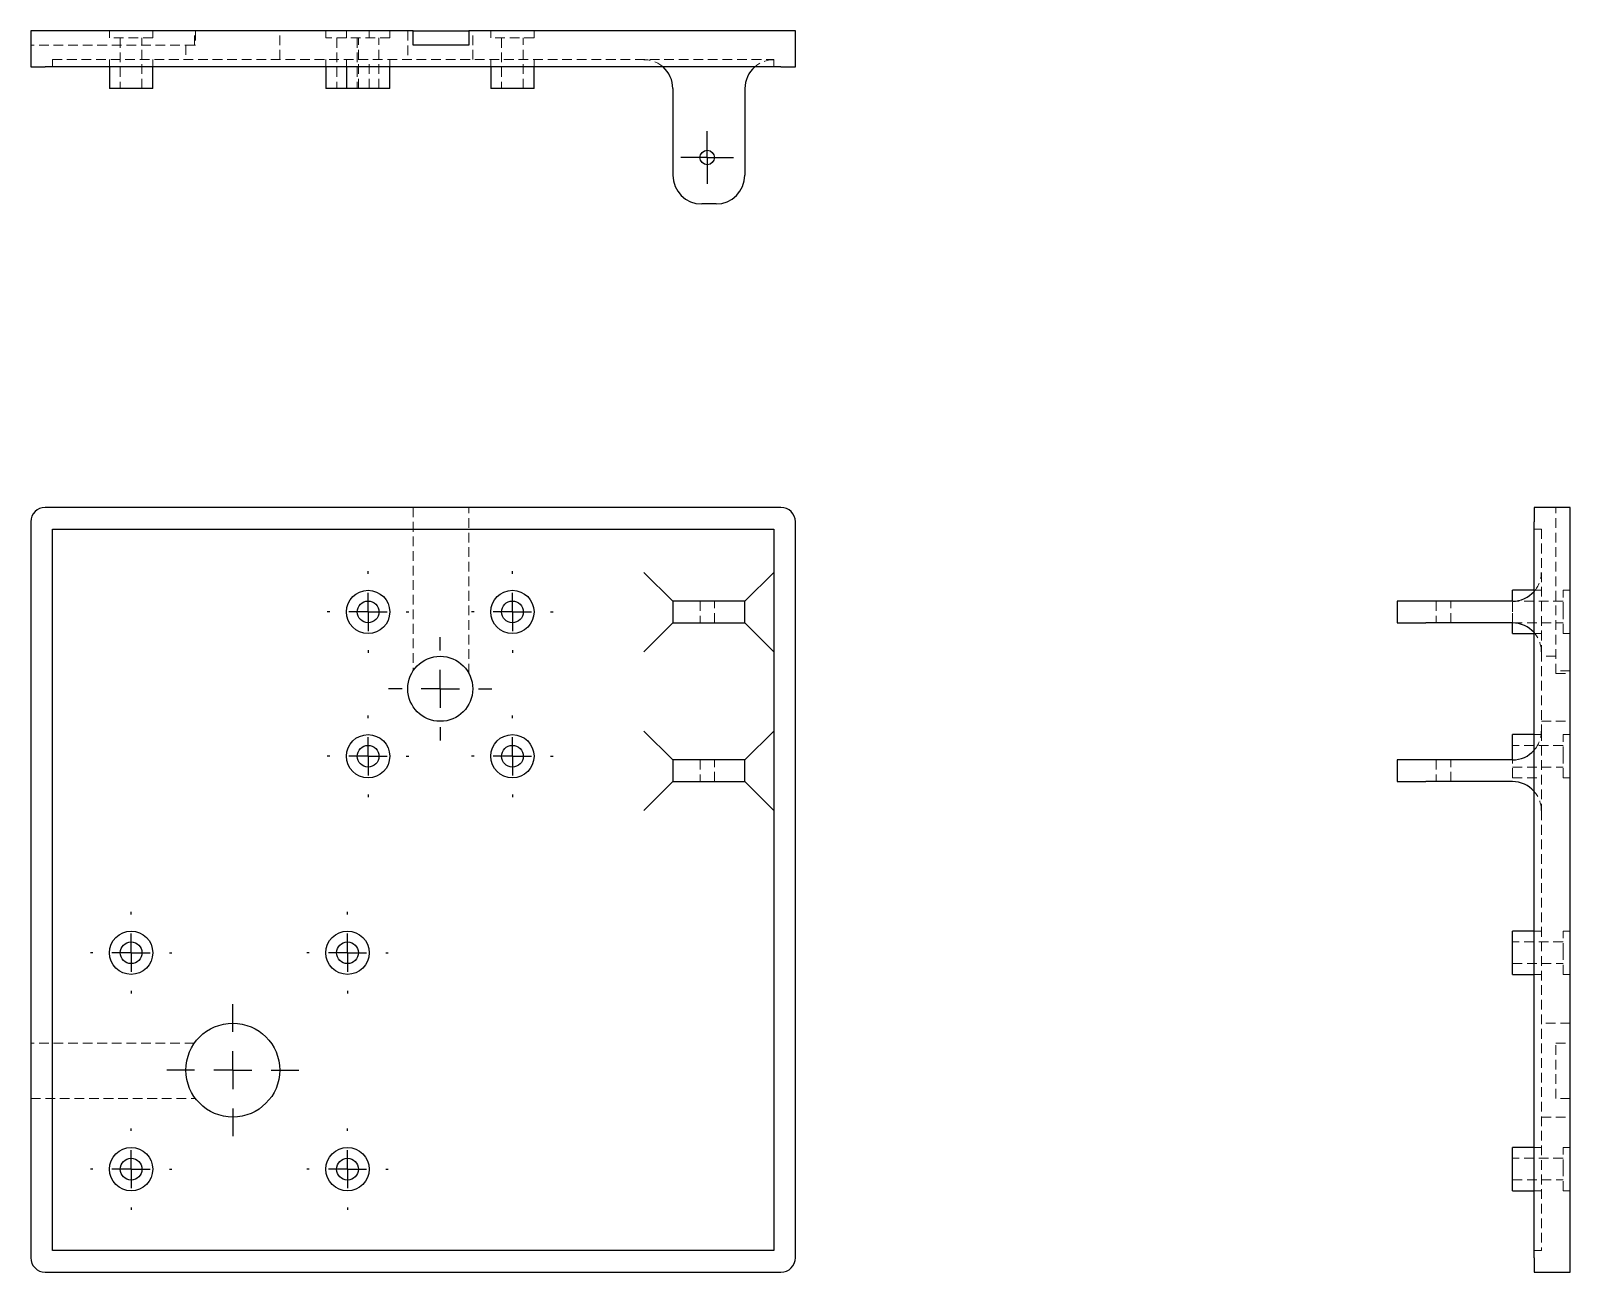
# Model space of a CAD drawing. Header units: millimetres. Extents: x 33 to 234, y 7 to 169.
import ezdxf

# ---------------------------------------------------------------- set-up
doc = ezdxf.new("R2010")
doc.units = ezdxf.units.MM
doc.linetypes.add('HIDDEN', pattern=[1.905, 1.27, -0.635])
doc.layers.add('10', color=7, linetype='Continuous')

# ---------------------------------------------------------------- blocks, each defined once
blk = doc.blocks.new('SW_CENTERMARKSYMBOL_0')
at = {"layer": '10', "color": 0}
for p, q in [((0, 5), (0, 5.33)), ((0, 0), (0, 2.5)), ((-5, 0), (-5.33, 0)), ((0, 0), (-2.5, 0)), ((0, 0), (0, -2.5)), ((0, 0), (2.5, 0)), ((5, 0), (5.33, 0)), ((0, -5), (0, -5.33))]:
    blk.add_line(p, q, dxfattribs=at)
blk = doc.blocks.new('SW_CENTERMARKSYMBOL_1')
at = {"layer": '10', "color": 0}
for p, q in [((0, 5), (0, 5.33)), ((0, 0), (0, 2.5)), ((-5, 0), (-5.33, 0)), ((0, 0), (-2.5, 0)), ((0, 0), (0, -2.5)), ((0, 0), (2.5, 0)), ((5, 0), (5.33, 0)), ((0, -5), (0, -5.33))]:
    blk.add_line(p, q, dxfattribs=at)
blk = doc.blocks.new('SW_CENTERMARKSYMBOL_2')
at = {"layer": '10', "color": 0}
for p, q in [((0, 5), (0, 5.33)), ((0, 0), (0, 2.5)), ((-5, 0), (-5.33, 0)), ((0, 0), (-2.5, 0)), ((0, 0), (0, -2.5)), ((0, 0), (2.5, 0)), ((5, 0), (5.33, 0)), ((0, -5), (0, -5.33))]:
    blk.add_line(p, q, dxfattribs=at)
blk = doc.blocks.new('SW_CENTERMARKSYMBOL_3')
at = {"layer": '10', "color": 0}
for p, q in [((0, 5), (0, 5.33)), ((0, 0), (0, 2.5)), ((-5, 0), (-5.33, 0)), ((0, 0), (-2.5, 0)), ((0, 0), (0, -2.5)), ((0, 0), (2.5, 0)), ((5, 0), (5.33, 0)), ((0, -5), (0, -5.33))]:
    blk.add_line(p, q, dxfattribs=at)
blk = doc.blocks.new('SW_CENTERMARKSYMBOL_4')
at = {"layer": '10', "color": 0}
for p, q in [((0, 5), (0, 5.33)), ((0, 0), (0, 2.5)), ((-5, 0), (-5.33, 0)), ((0, 0), (-2.5, 0)), ((0, 0), (0, -2.5)), ((0, 0), (2.5, 0)), ((5, 0), (5.33, 0)), ((0, -5), (0, -5.33))]:
    blk.add_line(p, q, dxfattribs=at)
blk = doc.blocks.new('SW_CENTERMARKSYMBOL_5')
at = {"layer": '10', "color": 0}
for p, q in [((0, 5), (0, 5.33)), ((0, 0), (0, 2.5)), ((-5, 0), (-5.33, 0)), ((0, 0), (-2.5, 0)), ((0, 0), (0, -2.5)), ((0, 0), (2.5, 0)), ((5, 0), (5.33, 0)), ((0, -5), (0, -5.33))]:
    blk.add_line(p, q, dxfattribs=at)
blk = doc.blocks.new('SW_CENTERMARKSYMBOL_6')
at = {"layer": '10', "color": 0}
for p, q in [((0, 5), (0, 5.33)), ((0, 0), (0, 2.5)), ((-5, 0), (-5.33, 0)), ((0, 0), (-2.5, 0)), ((0, 0), (0, -2.5)), ((0, 0), (2.5, 0)), ((5, 0), (5.33, 0)), ((0, -5), (0, -5.33))]:
    blk.add_line(p, q, dxfattribs=at)
blk = doc.blocks.new('SW_CENTERMARKSYMBOL_7')
at = {"layer": '10', "color": 0}
for p, q in [((0, 5), (0, 5.33)), ((0, 0), (0, 2.5)), ((-5, 0), (-5.33, 0)), ((0, 0), (-2.5, 0)), ((0, 0), (0, -2.5)), ((0, 0), (2.5, 0)), ((5, 0), (5.33, 0)), ((0, -5), (0, -5.33))]:
    blk.add_line(p, q, dxfattribs=at)
blk = doc.blocks.new('SW_CENTERMARKSYMBOL_8')
at = {"layer": '10', "color": 0}
for p, q in [((0, 5), (0, 6.75)), ((0, 0), (0, 2.5)), ((-5, 0), (-6.75, 0)), ((0, 0), (-2.5, 0)), ((0, 0), (0, -2.5)), ((0, 0), (2.5, 0)), ((5, 0), (6.75, 0)), ((0, -5), (0, -6.75))]:
    blk.add_line(p, q, dxfattribs=at)
blk = doc.blocks.new('SW_CENTERMARKSYMBOL_9')
at = {"layer": '10', "color": 0}
for p, q in [((0, 5), (0, 8.63)), ((0, 0), (0, 2.5)), ((-5, 0), (-8.63, 0)), ((0, 0), (-2.5, 0)), ((0, 0), (0, -2.5)), ((0, 0), (2.5, 0)), ((5, 0), (8.63, 0)), ((0, -5), (0, -8.63))]:
    blk.add_line(p, q, dxfattribs=at)
blk = doc.blocks.new('SW_CENTERMARKSYMBOL_10')
at = {"layer": '10', "color": 0}
for p, q in [((0, 2.5), (0, 3.44)), ((0, 0), (0, 2.5)), ((-2.5, 0), (-3.44, 0)), ((0, 0), (-2.5, 0)), ((0, 0), (0, -2.5)), ((0, 0), (2.5, 0)), ((2.5, 0), (3.44, 0)), ((0, -2.5), (0, -3.44))]:
    blk.add_line(p, q, dxfattribs=at)

msp = doc.modelspace()

# ---------------------------------------------------------------- linework, layer by layer
at = {"color": 7, "linetype": 'Continuous', "lineweight": 25}
for p, q in [((33, 169.32), (33, 164.6)), ((34.89, 169.32), (33, 169.32)), ((83, 169.32), (34.89, 169.32)), ((83, 167.43), (83, 169.32)), ((83, 169.32), (90.3, 169.32)), ((90.3, 169.32), (90.3, 167.43)), ((131.11, 169.32), (90.3, 169.32)), ((133, 169.32), (131.11, 169.32)), ((133, 164.6), (133, 169.32)), ((90.3, 167.43), (83, 167.43)), ((33, 164.6), (34.89, 164.6)), ((131.11, 164.6), (34.89, 164.6)), ((43.29, 164.6), (43.29, 161.77)), ((48.95, 161.77), (48.95, 164.6)), ((71.59, 164.6), (71.59, 161.77)), ((74.28, 164.6), (74.28, 161.77)), ((79.94, 161.77), (79.94, 164.6)), ((93.15, 164.6), (93.15, 161.77)), ((98.81, 161.77), (98.81, 164.6)), ((131.11, 164.6), (133, 164.6)), ((48.95, 161.77), (43.29, 161.77)), ((74.28, 161.77), (71.59, 161.77)), ((79.94, 161.77), (74.28, 161.77)), ((98.81, 161.77), (93.15, 161.77)), ((116.96, 161.77), (116.96, 150.45)), ((126.4, 161.77), (126.4, 150.45)), ((122.62, 146.68), (120.74, 146.68)), ((131.11, 107), (34.89, 107)), ((234.32, 107), (229.6, 107)), ((229.6, 107), (229.6, 105.11)), ((234.32, 105.11), (234.32, 107)), ((33, 105.11), (33, 8.89)), ((133, 8.89), (133, 105.11)), ((229.6, 8.89), (229.6, 105.11)), ((234.32, 8.89), (234.32, 105.11)), ((35.83, 104.17), (130.17, 104.17)), ((35.83, 9.83), (35.83, 104.17)), ((130.17, 104.17), (130.17, 9.83)), ((113.19, 98.51), (116.96, 94.74)), ((130.17, 98.51), (126.4, 94.74)), ((116.96, 94.74), (116.96, 91.91)), ((120.74, 94.74), (116.96, 94.74)), ((122.62, 94.74), (120.74, 94.74)), ((126.4, 94.74), (122.62, 94.74)), ((126.4, 91.91), (126.4, 94.74)), ((211.68, 94.74), (211.68, 91.91)), ((215.45, 94.74), (211.68, 94.74)), ((226.77, 94.74), (215.45, 94.74)), ((229.6, 96.16), (226.77, 96.16)), ((226.77, 94.74), (226.77, 96.16)), ((113.19, 88.13), (116.96, 91.91)), ((116.96, 91.91), (120.74, 91.91)), ((120.74, 91.91), (122.62, 91.91)), ((122.62, 91.91), (126.4, 91.91)), ((130.17, 88.13), (126.4, 91.91)), ((211.68, 91.91), (215.45, 91.91)), ((226.77, 91.91), (215.45, 91.91)), ((226.77, 90.5), (226.77, 91.91)), ((226.77, 90.5), (229.6, 90.5)), ((116.96, 73.98), (113.19, 77.75)), ((130.17, 77.75), (126.4, 73.98)), ((229.6, 77.29), (226.77, 77.29)), ((226.77, 73.98), (226.77, 77.29)), ((116.96, 73.98), (116.96, 71.15)), ((120.74, 73.98), (116.96, 73.98)), ((122.62, 73.98), (120.74, 73.98)), ((126.4, 73.98), (122.62, 73.98)), ((126.4, 71.15), (126.4, 73.98)), ((211.68, 73.98), (211.68, 71.15)), ((215.45, 73.98), (211.68, 73.98)), ((226.77, 73.98), (215.45, 73.98)), ((113.19, 67.38), (116.96, 71.15)), ((116.96, 71.15), (120.74, 71.15)), ((120.74, 71.15), (122.62, 71.15)), ((122.62, 71.15), (126.4, 71.15)), ((130.17, 67.38), (126.4, 71.15)), ((211.68, 71.15), (215.45, 71.15)), ((226.77, 71.15), (215.45, 71.15)), ((229.6, 51.6), (226.77, 51.6)), ((226.77, 48.77), (226.77, 51.6)), ((226.77, 45.94), (226.77, 48.77)), ((226.77, 45.94), (229.6, 45.94)), ((229.6, 23.3), (226.77, 23.3)), ((226.77, 20.47), (226.77, 23.3)), ((226.77, 17.64), (226.77, 20.47)), ((226.77, 17.64), (229.6, 17.64)), ((130.17, 9.83), (35.83, 9.83)), ((229.6, 8.89), (229.6, 7)), ((234.32, 7), (234.32, 8.89)), ((34.89, 7), (131.11, 7)), ((229.6, 7), (234.32, 7))]:
    msp.add_line(p, q, dxfattribs=at)
at = {"color": 7, "linetype": 'HIDDEN', "lineweight": 18}
for p, q in [((43.29, 169.32), (43.29, 168.38)), ((48.95, 168.38), (48.95, 169.32)), ((54.4, 167.43), (54.4, 169.32)), ((54.53, 169.32), (54.53, 167.43)), ((65.55, 165.55), (65.55, 169.32)), ((71.59, 169.32), (71.59, 168.38)), ((74.28, 169.32), (74.28, 168.38)), ((77.25, 168.38), (77.25, 169.32)), ((79.94, 168.38), (79.94, 169.32)), ((82.3, 169.32), (82.3, 165.55)), ((90.79, 165.55), (90.79, 169.32)), ((93.15, 169.32), (93.15, 168.38)), ((98.81, 168.38), (98.81, 169.32)), ((54.4, 167.43), (33, 167.43)), ((48.95, 168.38), (43.29, 168.38)), ((44.71, 168.38), (44.71, 161.77)), ((47.54, 161.77), (47.54, 168.38)), ((53.28, 167.43), (53.28, 165.55)), ((54.53, 167.43), (54.4, 167.43)), ((74.28, 168.38), (71.59, 168.38)), ((73.01, 168.38), (73.01, 161.77)), ((79.94, 168.38), (74.28, 168.38)), ((75.7, 168.38), (75.7, 161.77)), ((75.84, 161.77), (75.84, 168.38)), ((78.53, 161.77), (78.53, 168.38)), ((98.81, 168.38), (93.15, 168.38)), ((94.57, 168.38), (94.57, 161.77)), ((97.4, 161.77), (97.4, 168.38)), ((35.83, 165.55), (35.83, 164.6)), ((35.83, 165.55), (130.17, 165.55)), ((43.29, 165.55), (43.29, 164.6)), ((48.95, 164.6), (48.95, 165.55)), ((71.59, 165.55), (71.59, 164.6)), ((74.28, 165.55), (74.28, 164.6)), ((77.25, 161.77), (77.25, 165.55)), ((79.94, 164.6), (79.94, 165.55)), ((93.15, 165.55), (93.15, 164.6)), ((98.81, 164.6), (98.81, 165.55)), ((130.17, 165.55), (130.17, 164.6)), ((83, 107), (83, 85.62)), ((90.3, 85.28), (90.3, 107)), ((232.43, 85.28), (232.43, 107)), ((230.55, 104.17), (229.6, 104.17)), ((230.55, 104.17), (230.55, 98.51)), ((230.55, 98.51), (230.55, 88.13)), ((120.52, 94.74), (120.52, 91.91)), ((122.41, 91.91), (122.41, 94.74)), ((216.81, 94.74), (216.81, 91.91)), ((218.7, 91.91), (218.7, 94.74)), ((233.38, 94.75), (226.77, 94.75)), ((226.77, 93.33), (226.77, 94.74)), ((230.55, 96.16), (229.6, 96.16)), ((233.38, 93.33), (233.38, 96.16)), ((234.32, 96.16), (233.38, 96.16)), ((226.77, 91.91), (226.77, 93.33)), ((233.38, 90.5), (233.38, 93.33)), ((226.77, 91.92), (233.38, 91.92)), ((229.6, 90.5), (230.55, 90.5)), ((233.38, 90.5), (234.32, 90.5)), ((230.55, 88.13), (230.55, 77.75)), ((232.43, 87.53), (230.55, 87.53)), ((234.32, 85.62), (232.43, 85.62)), ((232.43, 85.28), (234.32, 85.28)), ((230.55, 79.04), (234.32, 79.04)), ((230.55, 77.29), (229.6, 77.29)), ((230.55, 77.75), (230.55, 67.38)), ((233.38, 74.46), (233.38, 77.29)), ((234.32, 77.29), (233.38, 77.29)), ((233.38, 75.88), (226.77, 75.88)), ((120.52, 73.98), (120.52, 71.15)), ((122.41, 71.15), (122.41, 73.98)), ((216.81, 73.98), (216.81, 71.15)), ((218.7, 71.15), (218.7, 73.98)), ((226.77, 71.63), (226.77, 73.98)), ((226.77, 73.05), (233.38, 73.05)), ((233.38, 71.63), (233.38, 74.46)), ((226.77, 71.63), (230.55, 71.63)), ((233.38, 71.63), (234.32, 71.63)), ((230.55, 67.38), (230.55, 9.83)), ((230.55, 51.6), (229.6, 51.6)), ((233.38, 48.77), (233.38, 51.6)), ((234.32, 51.6), (233.38, 51.6)), ((233.38, 50.19), (226.77, 50.19)), ((233.38, 45.94), (233.38, 48.77)), ((226.77, 47.36), (233.38, 47.36)), ((229.6, 45.94), (230.55, 45.94)), ((233.38, 45.94), (234.32, 45.94)), ((234.32, 39.55), (230.55, 39.55)), ((54.4, 36.95), (33, 36.95)), ((232.43, 29.71), (232.43, 36.95)), ((232.43, 36.95), (234.32, 36.95)), ((33, 29.71), (54.53, 29.71)), ((234.32, 29.71), (232.43, 29.71)), ((230.55, 27.28), (234.32, 27.28)), ((230.55, 23.3), (229.6, 23.3)), ((233.38, 20.47), (233.38, 23.3)), ((234.32, 23.3), (233.38, 23.3)), ((233.38, 21.89), (226.77, 21.89)), ((233.38, 17.64), (233.38, 20.47)), ((226.77, 19.06), (233.38, 19.06)), ((229.6, 17.64), (230.55, 17.64)), ((233.38, 17.64), (234.32, 17.64)), ((230.55, 9.83), (229.6, 9.83))]:
    msp.add_line(p, q, dxfattribs=at)
at = {"color": 7, "linetype": 'Continuous', "lineweight": 25}
for centre, radius in [((121.46, 152.75), 0.943), ((77.11, 93.33), 2.83), ((77.11, 93.33), 1.42), ((95.98, 93.33), 2.83), ((95.98, 93.33), 1.42), ((86.55, 83.28), 4.25), ((77.11, 74.46), 2.83), ((95.98, 74.46), 2.83), ((77.11, 74.46), 1.42), ((95.98, 74.46), 1.42), ((46.12, 48.77), 2.83), ((74.42, 48.77), 2.83), ((46.12, 48.77), 1.42), ((74.42, 48.77), 1.42), ((59.42, 33.42), 6.13), ((46.12, 20.47), 2.83), ((74.42, 20.47), 2.83), ((46.12, 20.47), 1.42), ((74.42, 20.47), 1.42)]:
    msp.add_circle(centre, radius, dxfattribs=at)
at = {"color": 7, "linetype": 'HIDDEN', "lineweight": 18}
for centre, start, end in [((113.19, 161.77), 48.5904, 90), ((130.17, 161.77), 90, 131.4096), ((226.77, 98.51), 318.5904, 0), ((226.77, 88.13), 0, 41.4096), ((226.77, 77.75), 318.5904, 0), ((226.77, 67.38), 0, 41.4096)]:
    msp.add_arc(centre, 3.77, start, end, dxfattribs=at)
at = {"color": 7, "linetype": 'Continuous', "lineweight": 25}
for centre, radius, start, end in [((113.19, 161.77), 3.77, 0, 48.5904), ((130.17, 161.77), 3.77, 131.4096, 180), ((120.74, 150.45), 3.77, 180, 270), ((122.62, 150.45), 3.77, 270, 0), ((34.89, 105.11), 1.89, 90, 180), ((131.11, 105.11), 1.89, 0, 90), ((226.77, 98.51), 3.77, 270, 318.5904), ((226.77, 88.13), 3.77, 41.4096, 90), ((226.77, 77.75), 3.77, 270, 318.5904), ((226.77, 67.38), 3.77, 41.4096, 90), ((34.89, 8.89), 1.89, 180, 270), ((131.11, 8.89), 1.89, 270, 0)]:
    msp.add_arc(centre, radius, start, end, dxfattribs=at)

# ---------------------------------------------------------------- block references
at = {"layer": '10'}
for name, p in [('SW_CENTERMARKSYMBOL_10', (121.46, 152.75)), ('SW_CENTERMARKSYMBOL_4', (77.11, 93.33)), ('SW_CENTERMARKSYMBOL_7', (95.98, 93.33)), ('SW_CENTERMARKSYMBOL_8', (86.55, 83.28)), ('SW_CENTERMARKSYMBOL_2', (77.11, 74.46)), ('SW_CENTERMARKSYMBOL_6', (95.98, 74.46)), ('SW_CENTERMARKSYMBOL_3', (46.12, 48.77)), ('SW_CENTERMARKSYMBOL_1', (74.42, 48.77)), ('SW_CENTERMARKSYMBOL_9', (59.42, 33.42)), ('SW_CENTERMARKSYMBOL_5', (46.12, 20.47)), ('SW_CENTERMARKSYMBOL_0', (74.42, 20.47))]:
    msp.add_blockref(name, p, dxfattribs=at)

doc.saveas('drawing.dxf')
